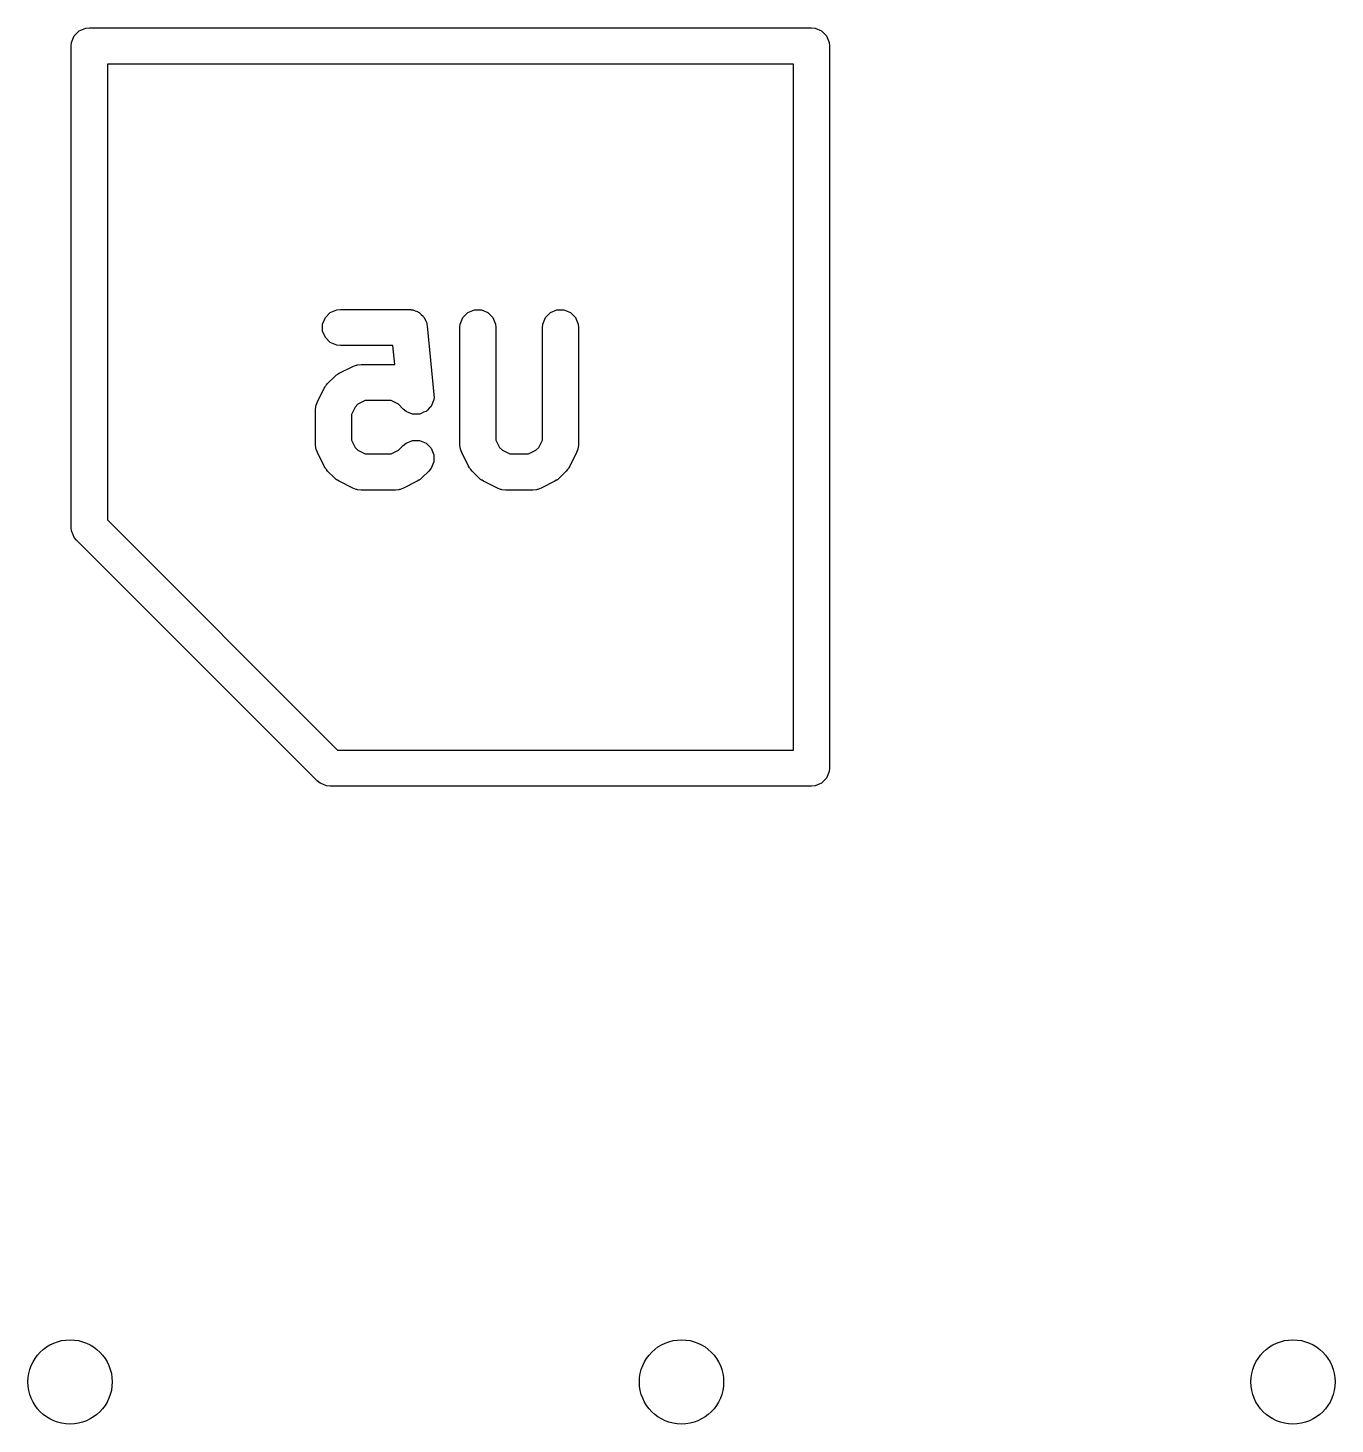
# Model space of a CAD drawing. Extents: x -0.03 to 2.01, y -0.16 to 2.46.
# Drawn here: x 1.4427 to 1.6565, y 2.0128 to 2.2411 of the extents above; entities that cross this region are included whole.
import ezdxf

# ---------------------------------------------------------------- set-up
doc = ezdxf.new("R2010")
doc.units = 0
doc.header["$MEASUREMENT"] = 0
doc.layers.add('BLACK', color=7, linetype='CONTINUOUS')

msp = doc.modelspace()

# ---------------------------------------------------------------- linework, layer by layer
at = {"layer": 'BLACK', "linetype": 'CONTINUOUS'}
for p, q in [((1.4503, 2.23983), (1.45112, 2.24064)), ((1.45112, 2.24064), (1.45218, 2.24108)), ((1.45218, 2.24108), (1.45276, 2.24114)), ((1.45276, 2.24114), (1.57087, 2.24114)), ((1.57087, 2.24114), (1.57144, 2.24108)), ((1.57144, 2.24108), (1.57251, 2.24064)), ((1.57251, 2.24064), (1.57332, 2.23983)), ((1.4498, 2.23819), (1.44986, 2.23877)), ((1.4498, 2.15945), (1.4498, 2.23819)), ((1.44986, 2.23877), (1.4503, 2.23983)), ((1.57332, 2.23983), (1.57376, 2.23877)), ((1.57376, 2.23877), (1.57382, 2.23819)), ((1.57382, 2.23819), (1.57382, 2.12008)), ((1.45571, 2.23524), (1.45571, 2.16067)), ((1.56791, 2.23524), (1.45571, 2.23524)), ((1.56791, 2.12303), (1.56791, 2.23524)), ((1.49136, 2.19378), (1.49217, 2.19459)), ((1.49217, 2.19459), (1.49324, 2.19503)), ((1.49324, 2.19503), (1.49381, 2.19509)), ((1.49381, 2.19509), (1.50506, 2.19509)), ((1.50506, 2.19509), (1.50527, 2.19507)), ((1.50527, 2.19507), (1.50535, 2.19507)), ((1.50535, 2.19507), (1.50542, 2.19505)), ((1.50542, 2.19505), (1.50564, 2.19503)), ((1.50564, 2.19503), (1.50604, 2.19487)), ((1.50604, 2.19487), (1.50645, 2.19474)), ((1.50645, 2.19474), (1.50656, 2.19465)), ((1.50656, 2.19465), (1.5067, 2.19459)), ((1.5067, 2.19459), (1.50701, 2.19428)), ((1.51386, 2.19378), (1.51467, 2.19459)), ((1.51467, 2.19459), (1.51573, 2.19503)), ((1.51573, 2.19503), (1.51689, 2.19503)), ((1.51689, 2.19503), (1.51795, 2.19459)), ((1.51795, 2.19459), (1.51877, 2.19378)), ((1.52735, 2.19378), (1.52817, 2.19459)), ((1.52817, 2.19459), (1.52923, 2.19503)), ((1.52923, 2.19503), (1.53038, 2.19503)), ((1.53038, 2.19503), (1.53145, 2.19459)), ((1.53145, 2.19459), (1.53226, 2.19378)), ((1.49092, 2.19271), (1.49136, 2.19378)), ((1.49092, 2.19156), (1.49092, 2.19271)), ((1.50701, 2.19428), (1.50734, 2.19401)), ((1.50734, 2.19401), (1.50741, 2.19388)), ((1.50741, 2.19388), (1.50752, 2.19378)), ((1.50752, 2.19378), (1.50768, 2.19338)), ((1.50768, 2.19338), (1.50789, 2.193)), ((1.50789, 2.193), (1.50793, 2.19278)), ((1.50793, 2.19278), (1.50796, 2.19271)), ((1.50796, 2.19271), (1.50796, 2.19264)), ((1.50796, 2.19264), (1.508, 2.19243)), ((1.508, 2.19243), (1.50912, 2.18118)), ((1.51336, 2.19213), (1.51341, 2.19271)), ((1.51336, 2.17301), (1.51336, 2.19213)), ((1.51341, 2.19271), (1.51386, 2.19378)), ((1.51877, 2.19378), (1.51921, 2.19271)), ((1.51921, 2.19271), (1.51926, 2.19213)), ((1.51926, 2.19213), (1.51926, 2.17371)), ((1.52686, 2.19213), (1.52691, 2.19271)), ((1.52686, 2.17371), (1.52686, 2.19213)), ((1.52691, 2.19271), (1.52735, 2.19378)), ((1.53226, 2.19378), (1.5327, 2.19271)), ((1.5327, 2.19271), (1.53276, 2.19213)), ((1.53276, 2.19213), (1.53276, 2.17301)), ((1.49136, 2.19049), (1.49092, 2.19156)), ((1.49217, 2.18968), (1.49136, 2.19049)), ((1.49324, 2.18924), (1.49217, 2.18968)), ((1.49381, 2.18918), (1.49324, 2.18924)), ((1.50239, 2.18918), (1.49381, 2.18918)), ((1.5027, 2.18609), (1.50239, 2.18918)), ((1.49362, 2.18465), (1.49587, 2.18578)), ((1.49587, 2.18578), (1.49641, 2.18598)), ((1.49641, 2.18598), (1.49651, 2.18599)), ((1.49651, 2.18599), (1.49661, 2.18603)), ((1.49661, 2.18603), (1.49719, 2.18609)), ((1.49719, 2.18609), (1.5027, 2.18609)), ((1.49173, 2.18297), (1.49285, 2.1841)), ((1.49285, 2.1841), (1.49308, 2.18428)), ((1.49308, 2.18428), (1.49313, 2.18434)), ((1.49313, 2.18434), (1.49322, 2.1844)), ((1.49322, 2.1844), (1.4933, 2.18447)), ((1.4933, 2.18447), (1.49337, 2.1845)), ((1.49337, 2.1845), (1.49362, 2.18465)), ((1.49005, 2.17996), (1.49117, 2.18221)), ((1.49117, 2.18221), (1.49133, 2.18245)), ((1.49133, 2.18245), (1.49136, 2.18253)), ((1.49136, 2.18253), (1.49142, 2.18261)), ((1.49142, 2.18261), (1.49148, 2.1827)), ((1.49148, 2.1827), (1.49154, 2.18275)), ((1.49154, 2.18275), (1.49173, 2.18297)), ((1.50912, 2.18118), (1.50913, 2.1806)), ((1.48974, 2.17864), (1.48979, 2.17921)), ((1.48974, 2.17301), (1.48974, 2.17864)), ((1.48979, 2.17921), (1.48983, 2.17931)), ((1.48983, 2.17931), (1.48984, 2.17942)), ((1.48984, 2.17942), (1.49005, 2.17996)), ((1.49624, 2.17914), (1.49564, 2.17794)), ((1.49669, 2.17958), (1.49624, 2.17914)), ((1.49788, 2.18018), (1.49669, 2.17958)), ((1.50212, 2.18018), (1.49788, 2.18018)), ((1.50331, 2.17958), (1.50212, 2.18018)), ((1.5041, 2.1788), (1.50331, 2.17958)), ((1.50455, 2.17843), (1.5041, 2.1788)), ((1.50468, 2.17837), (1.50455, 2.17843)), ((1.50783, 2.17843), (1.50743, 2.17827)), ((1.50793, 2.17854), (1.50783, 2.17843)), ((1.50806, 2.17861), (1.50793, 2.17854)), ((1.50834, 2.17894), (1.50806, 2.17861)), ((1.50864, 2.17925), (1.50834, 2.17894)), ((1.5087, 2.17938), (1.50864, 2.17925)), ((1.50879, 2.1795), (1.5087, 2.17938)), ((1.50892, 2.17991), (1.50879, 2.1795)), ((1.50908, 2.18031), (1.50892, 2.17991)), ((1.50913, 2.1806), (1.50908, 2.18046)), ((1.50908, 2.18046), (1.50908, 2.18031)), ((1.49564, 2.17794), (1.49564, 2.17371)), ((1.5048, 2.17828), (1.50468, 2.17837)), ((1.50521, 2.17816), (1.5048, 2.17828)), ((1.50561, 2.17799), (1.50521, 2.17816)), ((1.50576, 2.17799), (1.50561, 2.17799)), ((1.5059, 2.17795), (1.50576, 2.17799)), ((1.50633, 2.17799), (1.5059, 2.17795)), ((1.50676, 2.17799), (1.50633, 2.17799)), ((1.5069, 2.17805), (1.50676, 2.17799)), ((1.50705, 2.17806), (1.5069, 2.17805)), ((1.50743, 2.17827), (1.50705, 2.17806)), ((1.48979, 2.17244), (1.48974, 2.17301)), ((1.48983, 2.17234), (1.48979, 2.17244)), ((1.48984, 2.17223), (1.48983, 2.17234)), ((1.49005, 2.17169), (1.48984, 2.17223)), ((1.49117, 2.16944), (1.49005, 2.17169)), ((1.49564, 2.17371), (1.49624, 2.17251)), ((1.49624, 2.17251), (1.49669, 2.17206)), ((1.49669, 2.17206), (1.49788, 2.17147)), ((1.50212, 2.17147), (1.50331, 2.17206)), ((1.50331, 2.17206), (1.5041, 2.17285)), ((1.5041, 2.17285), (1.50455, 2.17322)), ((1.50455, 2.17322), (1.50561, 2.17366)), ((1.50561, 2.17366), (1.50676, 2.17366)), ((1.50676, 2.17366), (1.50783, 2.17322)), ((1.50783, 2.17322), (1.50864, 2.1724)), ((1.50864, 2.1724), (1.50908, 2.17134)), ((1.51341, 2.17244), (1.51336, 2.17301)), ((1.51345, 2.17234), (1.51341, 2.17244)), ((1.51346, 2.17223), (1.51345, 2.17234)), ((1.51367, 2.17169), (1.51346, 2.17223)), ((1.51479, 2.16944), (1.51367, 2.17169)), ((1.51926, 2.17371), (1.51986, 2.17251)), ((1.51986, 2.17251), (1.52031, 2.17206)), ((1.52031, 2.17206), (1.52151, 2.17147)), ((1.52461, 2.17147), (1.52581, 2.17206)), ((1.52581, 2.17206), (1.52626, 2.17251)), ((1.52626, 2.17251), (1.52686, 2.17371)), ((1.53245, 2.17169), (1.53132, 2.16944)), ((1.53266, 2.17223), (1.53245, 2.17169)), ((1.5327, 2.17244), (1.53266, 2.17234)), ((1.53266, 2.17234), (1.53266, 2.17223)), ((1.53276, 2.17301), (1.5327, 2.17244)), ((1.49133, 2.16919), (1.49117, 2.16944)), ((1.49788, 2.17147), (1.50212, 2.17147)), ((1.50908, 2.17019), (1.50864, 2.16912)), ((1.50908, 2.17134), (1.50908, 2.17019)), ((1.51495, 2.16919), (1.51479, 2.16944)), ((1.52151, 2.17147), (1.52461, 2.17147)), ((1.53132, 2.16944), (1.53117, 2.16919)), ((1.49136, 2.16912), (1.49133, 2.16919)), ((1.49142, 2.16904), (1.49136, 2.16912)), ((1.49148, 2.16895), (1.49142, 2.16904)), ((1.49154, 2.1689), (1.49148, 2.16895)), ((1.49173, 2.16867), (1.49154, 2.1689)), ((1.49285, 2.16755), (1.49173, 2.16867)), ((1.49308, 2.16736), (1.49285, 2.16755)), ((1.49313, 2.16731), (1.49308, 2.16736)), ((1.49322, 2.16725), (1.49313, 2.16731)), ((1.4933, 2.16718), (1.49322, 2.16725)), ((1.49337, 2.16715), (1.4933, 2.16718)), ((1.49362, 2.167), (1.49337, 2.16715)), ((1.50663, 2.16715), (1.50638, 2.167)), ((1.5067, 2.16718), (1.50663, 2.16715)), ((1.50678, 2.16725), (1.5067, 2.16718)), ((1.50687, 2.16731), (1.50678, 2.16725)), ((1.50692, 2.16736), (1.50687, 2.16731)), ((1.50715, 2.16755), (1.50692, 2.16736)), ((1.50827, 2.16867), (1.50715, 2.16755)), ((1.50864, 2.16912), (1.50827, 2.16867)), ((1.51498, 2.16912), (1.51495, 2.16919)), ((1.51505, 2.16904), (1.51498, 2.16912)), ((1.5151, 2.16895), (1.51505, 2.16904)), ((1.51516, 2.1689), (1.5151, 2.16895)), ((1.51535, 2.16867), (1.51516, 2.1689)), ((1.51647, 2.16755), (1.51535, 2.16867)), ((1.5167, 2.16736), (1.51647, 2.16755)), ((1.51675, 2.16731), (1.5167, 2.16736)), ((1.51684, 2.16725), (1.51675, 2.16731)), ((1.51692, 2.16718), (1.51684, 2.16725)), ((1.51699, 2.16715), (1.51692, 2.16718)), ((1.51724, 2.167), (1.51699, 2.16715)), ((1.52913, 2.16715), (1.52888, 2.167)), ((1.5292, 2.16718), (1.52913, 2.16715)), ((1.52928, 2.16725), (1.5292, 2.16718)), ((1.52937, 2.16731), (1.52928, 2.16725)), ((1.52942, 2.16736), (1.52937, 2.16731)), ((1.52965, 2.16755), (1.52942, 2.16736)), ((1.53077, 2.16867), (1.52965, 2.16755)), ((1.53096, 2.1689), (1.53077, 2.16867)), ((1.53102, 2.16895), (1.53096, 2.1689)), ((1.53107, 2.16904), (1.53102, 2.16895)), ((1.53114, 2.16912), (1.53107, 2.16904)), ((1.53117, 2.16919), (1.53114, 2.16912)), ((1.49587, 2.16587), (1.49362, 2.167)), ((1.49641, 2.16567), (1.49587, 2.16587)), ((1.49651, 2.16566), (1.49641, 2.16567)), ((1.49661, 2.16562), (1.49651, 2.16566)), ((1.49719, 2.16556), (1.49661, 2.16562)), ((1.50281, 2.16556), (1.49719, 2.16556)), ((1.50339, 2.16562), (1.50281, 2.16556)), ((1.50349, 2.16566), (1.50339, 2.16562)), ((1.50359, 2.16567), (1.50349, 2.16566)), ((1.50413, 2.16587), (1.50359, 2.16567)), ((1.50638, 2.167), (1.50413, 2.16587)), ((1.51949, 2.16587), (1.51724, 2.167)), ((1.52003, 2.16567), (1.51949, 2.16587)), ((1.52014, 2.16566), (1.52003, 2.16567)), ((1.52023, 2.16562), (1.52014, 2.16566)), ((1.52081, 2.16556), (1.52023, 2.16562)), ((1.52531, 2.16556), (1.52081, 2.16556)), ((1.52589, 2.16562), (1.52531, 2.16556)), ((1.52598, 2.16566), (1.52589, 2.16562)), ((1.52609, 2.16567), (1.52598, 2.16566)), ((1.52663, 2.16587), (1.52609, 2.16567)), ((1.52888, 2.167), (1.52663, 2.16587)), ((1.45571, 2.16067), (1.49335, 2.12303)), ((1.44986, 2.15887), (1.4498, 2.15945)), ((1.45013, 2.15821), (1.44986, 2.15887)), ((1.4503, 2.15781), (1.45013, 2.15821)), ((1.45067, 2.15736), (1.4503, 2.15781)), ((1.49004, 2.11799), (1.45067, 2.15736)), ((1.49335, 2.12303), (1.56791, 2.12303)), ((1.57376, 2.1195), (1.57332, 2.11844)), ((1.57382, 2.12008), (1.57376, 2.1195)), ((1.49049, 2.11762), (1.49004, 2.11799)), ((1.49107, 2.11738), (1.49049, 2.11762)), ((1.49155, 2.11718), (1.49107, 2.11738)), ((1.49213, 2.11713), (1.49155, 2.11718)), ((1.57087, 2.11713), (1.49213, 2.11713)), ((1.57144, 2.11718), (1.57087, 2.11713)), ((1.57251, 2.11762), (1.57144, 2.11718)), ((1.57332, 2.11844), (1.57251, 2.11762))]:
    msp.add_line(p, q, dxfattribs=at)
at = {"layer": 'BLACK'}
for centre in [(1.44961, 2.01969), (1.54961, 2.01969), (1.64961, 2.01969)]:
    msp.add_circle(centre, 0.00689, dxfattribs=at)

doc.saveas('drawing.dxf')
